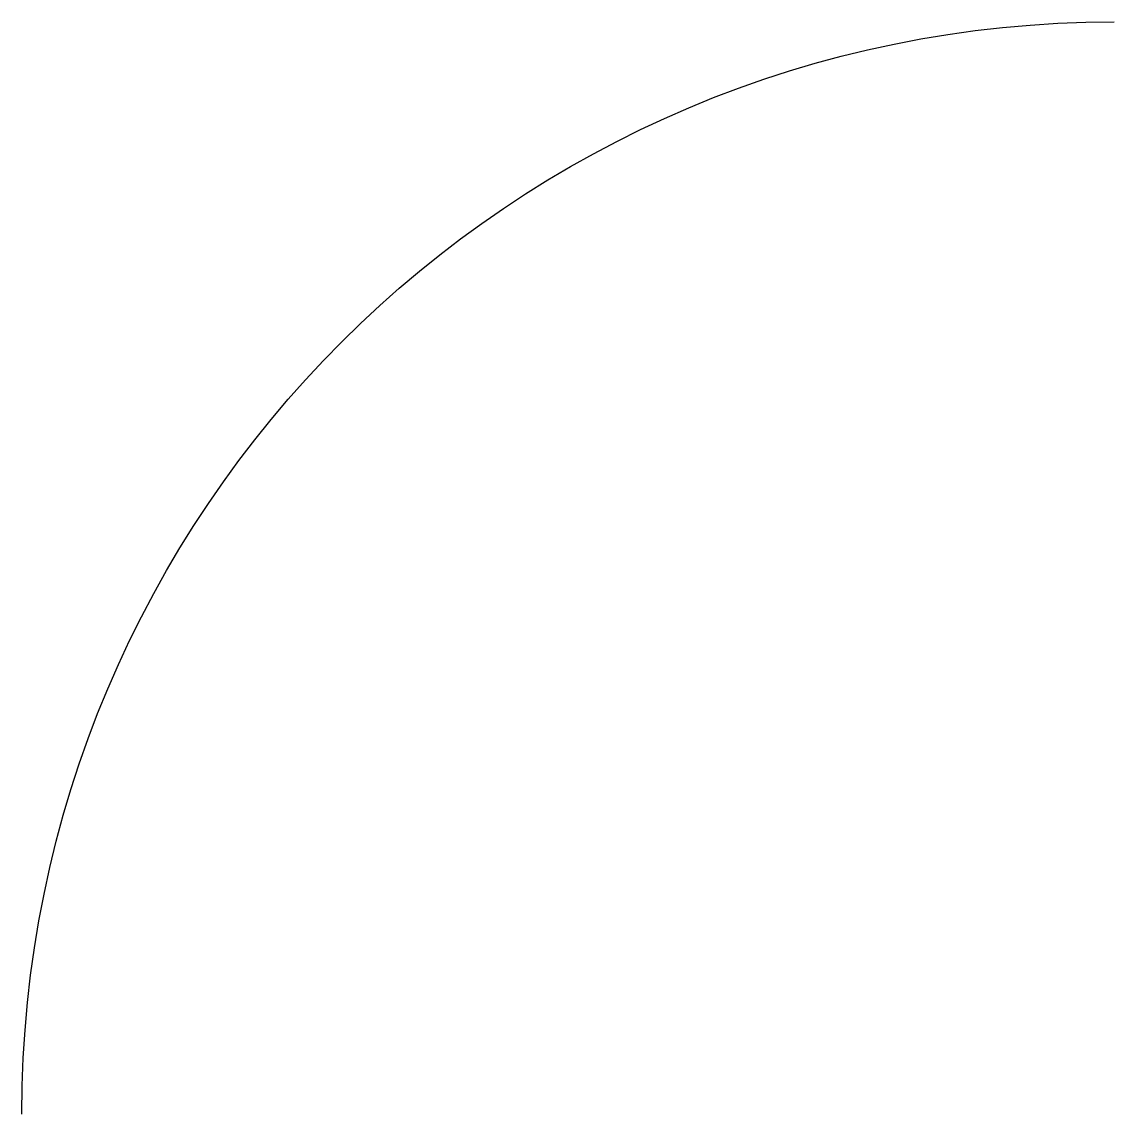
# Model space of a CAD drawing. Header units: millimetres. Extents: x -15 to -10, y 0 to 5.
import ezdxf

# ---------------------------------------------------------------- set-up
doc = ezdxf.new("R2010")
doc.units = ezdxf.units.MM

# ---------------------------------------------------------------- blocks, each defined once
blk = doc.blocks.new('B')
blk.add_arc((10, 0), 5, 0, 90)

msp = doc.modelspace()

# ---------------------------------------------------------------- block references
at = {"xscale": -1}
msp.add_blockref('B', (0, 0), dxfattribs=at)

doc.saveas('drawing.dxf')
